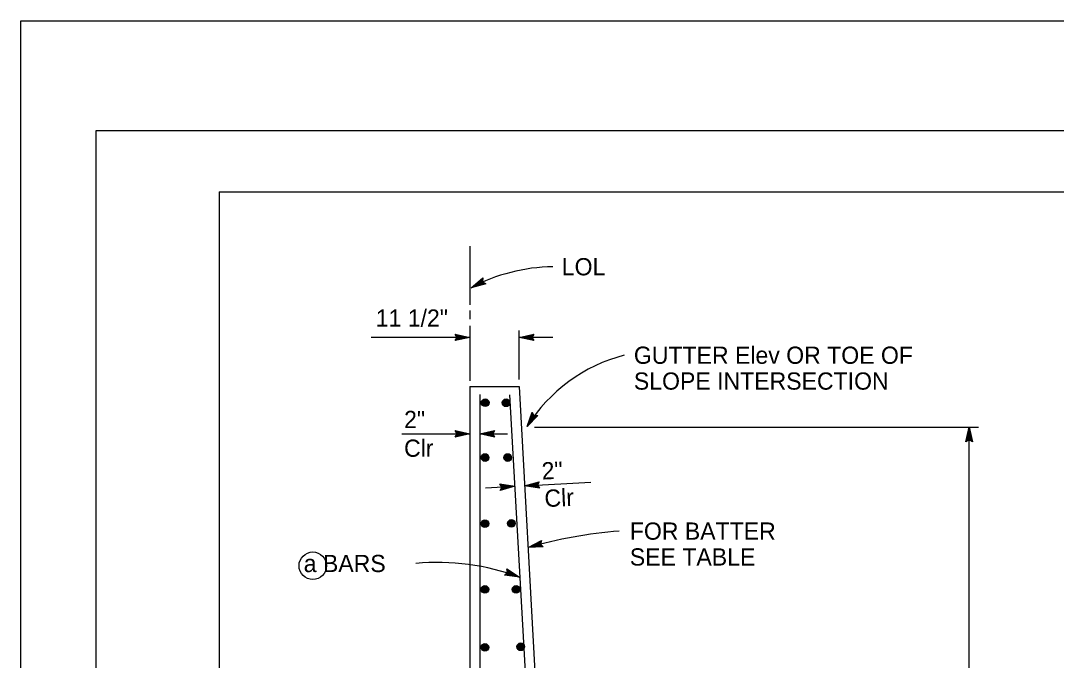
# Model space of a CAD drawing. Extents: x -894 to 866, y -476 to 714.
# Drawn here: x -894 to -473.3, y 453.6 to 713.6 of the extents above; entities that cross this region are included whole.
import ezdxf

# ---------------------------------------------------------------- set-up
doc = ezdxf.new("R2010")
doc.units = 0
doc.layers.add('10 Sheet Format', color=7, linetype='Continuous')
doc.layers.add('60 Nongeo Data', color=7, linetype='Continuous')

msp = doc.modelspace()

# ---------------------------------------------------------------- linework, layer by layer
at = {"layer": '10 Sheet Format'}
for q in [(811.55, 643.96), (-813.45, -406.04)]:
    msp.add_line((-813.45, 643.96), q, dxfattribs=at)
for points in [[(-894.04, 713.56), (865.96, 713.56), (865.96, -476.44), (-894.04, -476.44)], [(-863.43, 668.96), (836.57, 668.96), (836.57, -431.04), (-863.43, -431.04)], [(-863.43, 668.96), (836.57, 668.96), (836.57, -431.04), (-863.43, -431.04)]]:
    msp.add_lwpolyline(points, close=True, dxfattribs=at)
at = {"layer": '60 Nongeo Data'}
for p, q in [((-711.58, 621.86), (-711.58, 598.07)), ((-711.02, 605.05), (-706.35, 609.03)), ((-705.09, 606.68), (-711.02, 605.05)), ((-709.8, 605.7), (-706.38, 608.61)), ((-705.45, 606.89), (-709.8, 605.69)), ((-708.58, 606.34), (-706.38, 608.22)), ((-705.83, 607.1), (-708.58, 606.34)), ((-707.36, 606.99), (-706.42, 607.79)), ((-706.15, 607.32), (-707.36, 606.99)), ((-706.35, 609.03), (-706.43, 607.48)), ((-706.43, 607.48), (-705.09, 606.68)), ((-706.35, 609.03), (-706.35, 609.03)), ((-705.09, 606.68), (-705.09, 606.68)), ((-711.02, 605.05), (-711.02, 605.05)), ((-711.58, 595.83), (-711.58, 592.25)), ((-711.58, 589.58), (-711.58, 567.22)), ((-711.58, 584.86), (-751.61, 584.86)), ((-716.78, 584.86), (-717.58, 586.2)), ((-717.58, 586.2), (-717.58, 586.2)), ((-717.58, 586.2), (-711.58, 584.86)), ((-711.58, 584.86), (-717.58, 583.53)), ((-717.58, 583.53), (-716.78, 584.86)), ((-717.37, 585.85), (-712.96, 584.86)), ((-712.97, 584.86), (-717.35, 583.89)), ((-714.35, 584.87), (-717.17, 584.24)), ((-717.13, 585.49), (-714.35, 584.87)), ((-716.96, 585.14), (-715.73, 584.87)), ((-715.73, 584.87), (-716.94, 584.6)), ((-711.58, 584.86), (-711.58, 584.86)), ((-691.58, 567.67), (-691.58, 587.65)), ((-691.58, 584.86), (-685.58, 586.19)), ((-677.91, 584.86), (-691.58, 584.86)), ((-685.58, 583.52), (-691.58, 584.86)), ((-691.58, 584.86), (-691.58, 584.86)), ((-685.8, 583.88), (-690.2, 584.86)), ((-690.19, 584.87), (-685.82, 585.83)), ((-688.82, 584.86), (-686, 585.49)), ((-686.03, 584.24), (-688.82, 584.86)), ((-687.44, 584.86), (-686.23, 585.13)), ((-686.21, 584.59), (-687.44, 584.86)), ((-685.58, 586.19), (-686.38, 584.86)), ((-686.38, 584.86), (-685.58, 583.52)), ((-685.58, 586.19), (-685.58, 586.19)), ((-717.58, 583.53), (-717.58, 583.53)), ((-685.58, 583.52), (-685.58, 583.52)), ((-711.58, 564.86), (-691.58, 564.86)), ((-711.58, 564.86), (-711.58, 314.87)), ((-691.58, 564.86), (-679.58, 349.87)), ((-707.58, 561.61), (-707.58, 319.87)), ((-695.4, 561.44), (-682.15, 324.14)), ((-688.3, 548.69), (-686.23, 554.48)), ((-683.97, 553.05), (-688.3, 548.69)), ((-687.56, 549.87), (-686.05, 554.09)), ((-684.39, 553.06), (-687.56, 549.86)), ((-686.83, 551.03), (-685.85, 553.75)), ((-684.81, 553.05), (-686.83, 551.03)), ((-686.23, 554.48), (-686.23, 554.48)), ((-686.23, 554.48), (-685.53, 553.09)), ((-686.09, 552.2), (-685.67, 553.36)), ((-685.2, 553.09), (-686.09, 552.2)), ((-685.53, 553.09), (-683.97, 553.05)), ((-683.97, 553.05), (-683.97, 553.05)), ((-716.78, 545.65), (-717.58, 546.99)), ((-717.58, 546.99), (-717.58, 546.99)), ((-717.58, 546.99), (-711.58, 545.65)), ((-707.58, 545.65), (-701.58, 546.98)), ((-701.58, 546.98), (-702.38, 545.65)), ((-701.58, 546.98), (-701.58, 546.98)), ((-688.3, 548.69), (-688.3, 548.69)), ((-685.28, 548.37), (-504.98, 548.37)), ((-685.28, 548.37), (-517.65, 548.37)), ((-510, 542.37), (-508.66, 548.37)), ((-509.65, 542.58), (-508.66, 546.99)), ((-508.66, 314.87), (-508.66, 548.37)), ((-508.66, 548.37), (-508.66, 548.37)), ((-508.66, 548.37), (-507.33, 542.37)), ((-508.66, 546.98), (-507.69, 542.6)), ((-739.16, 545.65), (-711.58, 545.65)), ((-711.58, 545.65), (-717.58, 544.32)), ((-717.58, 544.32), (-716.78, 545.65)), ((-717.58, 544.32), (-717.58, 544.32)), ((-717.37, 546.63), (-712.96, 545.65)), ((-712.97, 545.64), (-717.35, 544.68)), ((-714.35, 545.65), (-717.17, 545.02)), ((-717.13, 546.27), (-714.35, 545.65)), ((-716.96, 545.93), (-715.73, 545.65)), ((-715.73, 545.65), (-716.94, 545.38)), ((-711.58, 545.65), (-711.58, 545.65)), ((-701.58, 544.31), (-707.58, 545.65)), ((-707.58, 545.65), (-707.58, 545.65)), ((-707.58, 545.65), (-696.33, 545.65)), ((-701.8, 544.66), (-706.2, 545.65)), ((-706.19, 545.65), (-701.82, 546.62)), ((-704.82, 545.65), (-702, 546.27)), ((-702.03, 545.02), (-704.82, 545.65)), ((-703.44, 545.64), (-702.23, 545.91)), ((-702.21, 545.37), (-703.44, 545.64)), ((-702.38, 545.65), (-701.58, 544.31)), ((-701.58, 544.31), (-701.58, 544.31)), ((-508.66, 543.17), (-510, 542.37)), ((-509.29, 542.82), (-508.66, 545.6)), ((-508.94, 542.99), (-508.67, 544.22)), ((-508.67, 544.22), (-508.4, 543.01)), ((-508.66, 545.6), (-508.04, 542.78)), ((-507.33, 542.37), (-508.66, 543.17)), ((-510, 542.37), (-510, 542.37)), ((-507.33, 542.37), (-507.33, 542.37)), ((-689.33, 524.55), (-683.42, 526.21)), ((-689.33, 524.55), (-662.48, 526.05)), ((-683.42, 526.21), (-684.14, 524.84)), ((-683.42, 526.21), (-683.42, 526.21)), ((-705.23, 523.66), (-693.33, 524.33)), ((-698.52, 524.04), (-699.39, 525.33)), ((-699.39, 525.33), (-699.39, 525.33)), ((-699.39, 525.33), (-693.33, 524.33)), ((-693.33, 524.33), (-699.24, 522.67)), ((-699.24, 522.67), (-698.52, 524.04)), ((-699.24, 522.67), (-699.24, 522.67)), ((-699.16, 524.99), (-694.71, 524.25)), ((-694.72, 524.25), (-699.03, 523.04)), ((-698.9, 524.64), (-696.09, 524.18)), ((-696.09, 524.18), (-698.87, 523.39)), ((-698.71, 524.31), (-697.47, 524.1)), ((-697.47, 524.1), (-698.66, 523.77)), ((-693.33, 524.33), (-693.33, 524.33)), ((-683.27, 523.55), (-689.33, 524.55)), ((-689.33, 524.55), (-689.33, 524.55)), ((-683.5, 523.89), (-687.96, 524.63)), ((-687.95, 524.63), (-683.63, 525.84)), ((-686.58, 524.7), (-683.79, 525.48)), ((-683.76, 524.24), (-686.58, 524.7)), ((-685.2, 524.78), (-684, 525.11)), ((-683.95, 524.57), (-685.2, 524.78)), ((-684.14, 524.84), (-683.27, 523.55)), ((-683.27, 523.55), (-683.27, 523.55)), ((-687.9, 499.41), (-682.47, 502.27)), ((-686.56, 499.78), (-682.6, 501.87)), ((-685.24, 500.14), (-682.68, 501.48)), ((-683.9, 500.5), (-682.81, 501.08)), ((-682.47, 502.27), (-682.89, 500.78)), ((-682.89, 500.78), (-681.76, 499.7)), ((-682.47, 502.27), (-682.47, 502.27)), ((-681.76, 499.7), (-687.9, 499.41)), ((-687.9, 499.41), (-687.9, 499.41)), ((-682.06, 499.98), (-686.57, 499.77)), ((-682.39, 500.27), (-685.24, 500.14)), ((-682.65, 500.56), (-683.9, 500.5)), ((-681.76, 499.7), (-681.76, 499.7)), ((-697.53, 488.24), (-696.32, 489.21)), ((-691.44, 487.4), (-697.53, 488.24)), ((-697.53, 488.24), (-697.53, 488.24)), ((-692.75, 487.88), (-697.18, 488.49)), ((-694.03, 488.36), (-696.9, 488.76)), ((-696.32, 489.21), (-696.6, 490.74)), ((-696.6, 490.74), (-696.6, 490.74)), ((-696.6, 490.74), (-691.44, 487.4)), ((-695.33, 488.84), (-696.55, 489.01)), ((-696.52, 490.33), (-692.74, 487.88)), ((-696.43, 489.91), (-694.03, 488.36)), ((-696.38, 489.53), (-695.33, 488.84)), ((-691.44, 487.4), (-691.44, 487.4))]:
    msp.add_line(p, q, dxfattribs=at)
for centre, radius in [((-705.34, 558.3), 1.56), ((-705.34, 558.3), 1.37), ((-696.83, 558.26), 1.56), ((-696.83, 558.26), 1.37), ((-705.34, 558.3), 1.19), ((-705.34, 558.3), 1), ((-705.34, 558.3), 0.812), ((-705.34, 558.3), 0.625), ((-705.34, 558.3), 0.437), ((-705.34, 558.3), 0.187), ((-696.83, 558.26), 1.19), ((-696.83, 558.26), 1), ((-696.83, 558.26), 0.812), ((-696.83, 558.26), 0.625), ((-696.83, 558.26), 0.437), ((-696.83, 558.26), 0.187), ((-705.38, 536.03), 1.56), ((-705.38, 536.03), 1.37), ((-705.38, 536.03), 1.19), ((-705.38, 536.03), 1), ((-705.38, 536.03), 0.812), ((-705.38, 536.03), 0.625), ((-705.38, 536.03), 0.437), ((-705.38, 536.03), 0.187), ((-696.17, 536.03), 1.56), ((-696.17, 536.03), 1.37), ((-696.17, 536.03), 1.19), ((-696.17, 536.03), 1), ((-696.17, 536.03), 0.812), ((-696.17, 536.03), 0.625), ((-696.17, 536.03), 0.437), ((-696.17, 536.03), 0.187), ((-705.44, 509.15), 1.56), ((-705.44, 509.15), 1.37), ((-705.44, 509.15), 1.19), ((-705.44, 509.15), 1), ((-705.44, 509.15), 0.812), ((-705.44, 509.15), 0.625), ((-705.44, 509.15), 0.437), ((-705.44, 509.15), 0.187), ((-694.67, 509.23), 1.56), ((-694.67, 509.23), 1.37), ((-694.67, 509.23), 1.19), ((-694.67, 509.23), 1), ((-694.67, 509.23), 0.812), ((-694.67, 509.23), 0.625), ((-694.67, 509.23), 0.437), ((-694.67, 509.23), 0.187), ((-775.38, 492.03), 5.6), ((-705.48, 482.4), 1.56), ((-692.77, 482.4), 1.56), ((-705.48, 482.4), 1.37), ((-705.48, 482.4), 1.19), ((-705.48, 482.4), 1), ((-705.48, 482.4), 0.812), ((-705.48, 482.4), 0.625), ((-705.48, 482.4), 0.437), ((-705.48, 482.4), 0.187), ((-692.77, 482.4), 1.37), ((-692.77, 482.4), 1.19), ((-692.77, 482.4), 1), ((-692.77, 482.4), 0.812), ((-692.77, 482.4), 0.625), ((-692.77, 482.4), 0.437), ((-692.77, 482.4), 0.187), ((-705.46, 458.83), 1.56), ((-705.46, 458.83), 1.37), ((-705.46, 458.83), 1.19), ((-705.46, 458.83), 1), ((-705.46, 458.83), 0.812), ((-705.46, 458.83), 0.625), ((-705.46, 458.83), 0.437), ((-705.46, 458.83), 0.187), ((-690.89, 459.09), 1.56), ((-690.89, 459.09), 1.37), ((-690.89, 459.09), 1.19), ((-690.89, 459.09), 1), ((-690.89, 459.09), 0.812), ((-690.89, 459.09), 0.625), ((-690.89, 459.09), 0.437), ((-690.89, 459.09), 0.187)]:
    msp.add_circle(centre, radius, dxfattribs=at)
for centre, radius, start, end in [((-676.75, 540.44), 73.14, 90.8573, 117.9411), ((-631.99, 513.25), 66.54, 104.6859, 147.8122), ((-635.55, 315.52), 191.22, 94.5887, 105.8977), ((-724.67, 397.95), 95.41, 69.6199, 95.3289)]:
    msp.add_arc(centre, radius, start, end, dxfattribs=at)

# ---------------------------------------------------------------- texts
for s, height, p in [('LOL', 7, (-674.22, 610.07)), ('11 1/2"', 7, (-749.81, 589.2)), ('GUTTER Elev OR TOE OF', 6.9999, (-644.93, 574.11)), ('SLOPE INTERSECTION', 6.9999, (-644.93, 563.61)), ('2"', 7, (-738.29, 548)), ('Clr', 7, (-738.29, 536.32)), ('FOR BATTER', 7, (-646.57, 502.62)), ('a BARS', 7, (-779.06, 489.46)), ('SEE TABLE', 7, (-646.57, 492.12))]:
    msp.add_text(s, height=height, dxfattribs=at).set_placement(p)
for s, p in [('2"', (-682.22, 527.05)), ('Clr', (-681.1, 515.87))]:
    msp.add_text(s, height=7, rotation=2.6798, dxfattribs=at).set_placement(p)

doc.saveas('drawing.dxf')
